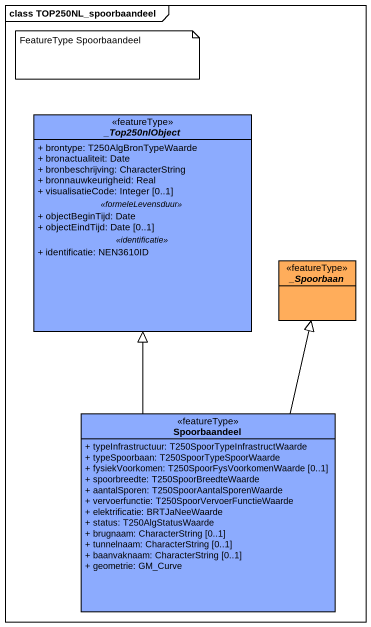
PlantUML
@startuml
mainframe class TOP250NL_spoorbaandeel
hide circle
hide empty members
skinparam classAttributeIconSize 0
abstract class "_Top250nlObject" as Top250nlObject <<featureType>> #8CABFE {
  + brontype: T250AlgBronTypeWaarde
  + bronactualiteit: Date
  + bronbeschrijving: CharacterString
  + bronnauwkeurigheid: Real
  + visualisatieCode: Integer [0..1]
  .. <<formeleLevensduur>> ..
  + objectBeginTijd: Date
  + objectEindTijd: Date [0..1]
  .. <<identificatie>> ..
  + identificatie: NEN3610ID
}
abstract class "_Spoorbaan" as Spoorbaan <<featureType>> #FFAD5B
class Spoorbaandeel <<featureType>> #8CABFE {
  + typeInfrastructuur: T250SpoorTypeInfrastructWaarde
  + typeSpoorbaan: T250SpoorTypeSpoorWaarde
  + fysiekVoorkomen: T250SpoorFysVoorkomenWaarde [0..1]
  + spoorbreedte: T250SpoorBreedteWaarde
  + aantalSporen: T250SpoorAantalSporenWaarde
  + vervoerfunctie: T250SpoorVervoerFunctieWaarde
  + elektrificatie: BRTJaNeeWaarde
  + status: T250AlgStatusWaarde
  + brugnaam: CharacterString [0..1]
  + tunnelnaam: CharacterString [0..1]
  + baanvaknaam: CharacterString [0..1]
  + geometrie: GM_Curve
}
Spoorbaandeel -up-|> Top250nlObject
Spoorbaandeel -up-|> Spoorbaan
note as N1
  FeatureType Spoorbaandeel
end note
@enduml
